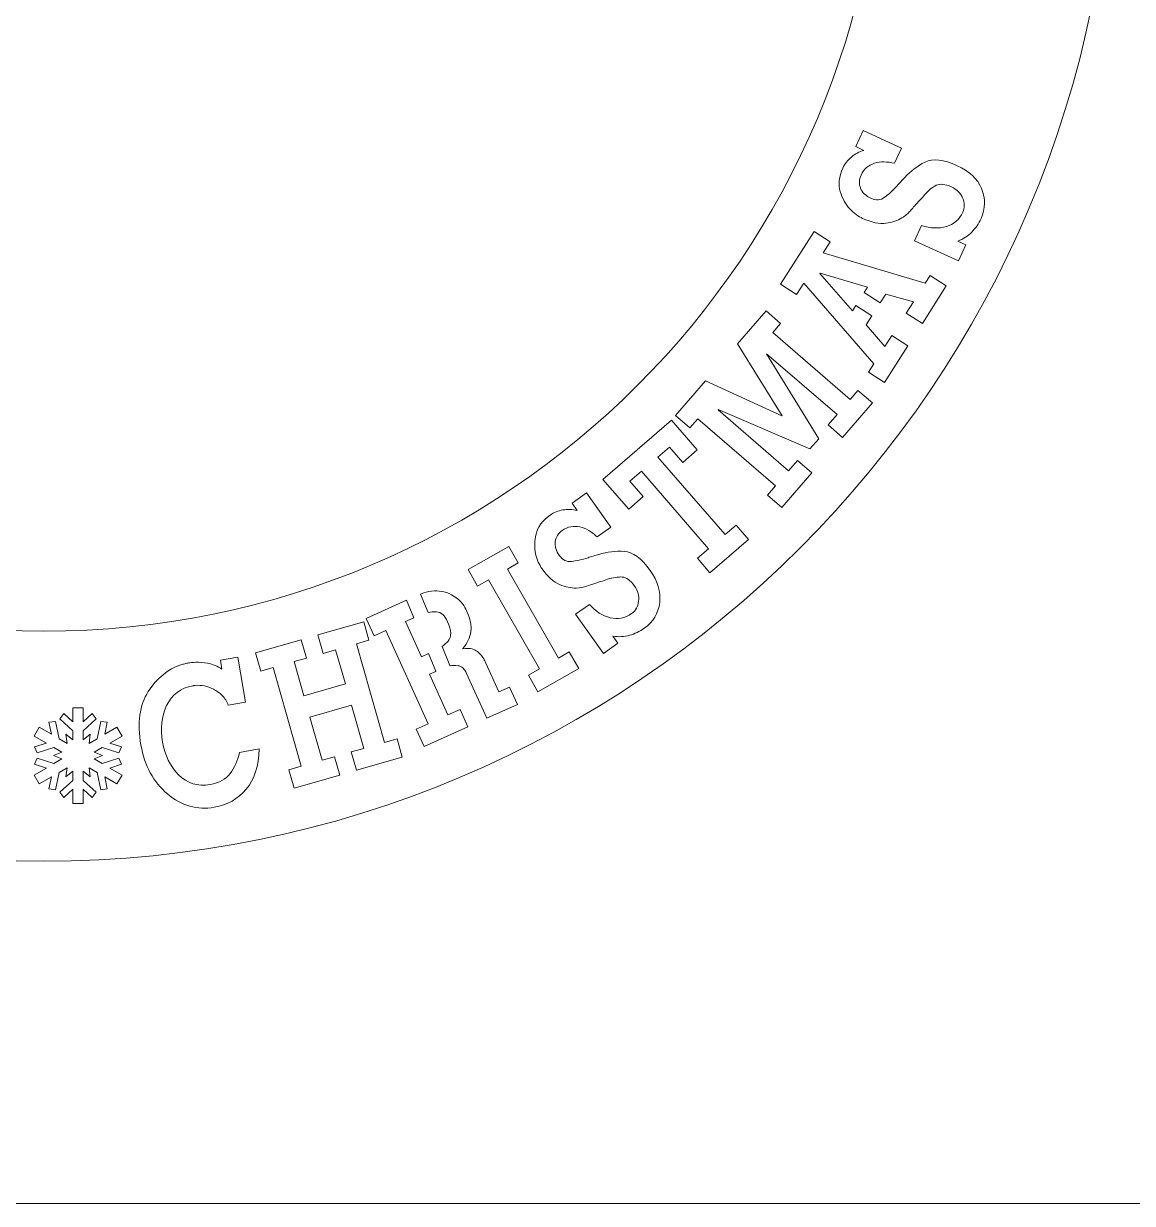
# Model space of a CAD drawing. Header units: millimetres. Extents: x -939 to 939, y -285 to 190.
# Drawn here: x -644.9 to -499.4, y -284.9 to -130.2 of the extents above; entities that cross this region are included whole.
import ezdxf

# ---------------------------------------------------------------- set-up
doc = ezdxf.new("R2010")
doc.units = ezdxf.units.MM
doc.header["$MEASUREMENT"] = 0
doc.layers.add('Camada 1', color=7, linetype='Continuous')

msp = doc.modelspace()

# ---------------------------------------------------------------- linework, layer by layer
at = {"layer": 'Camada 1', "color": 142, "lineweight": 20}
msp.add_lwpolyline([(-880.2749, -284.9035), (167.0521, -284.9035), (167.0521, 109.6433), (-880.2749, 109.6433), (-880.2749, -284.9035)], close=True, dxfattribs=at)
at = {"layer": 'Camada 1', "color": 230, "lineweight": 20}
for points, knots in [([(-642.1886, 64.762), (-642.1886, 64.762), (-663.7384, 64.762), (-663.7384, 64.762), (-663.7384, 64.762), (-665.5862, 64.762), (-667.6647, 64.892), (-668.9794, 64.0884), (-668.9794, 64.0884), (-675.8536, 59.8868), (-681.5182, 40.5179), (-683.2711, 34.4359), (-683.2711, 34.4359), (-683.2711, 34.4359), (-683.2596, 34.4323), (-683.2596, 34.4323), (-683.2596, 34.4323), (-740.6984, 16.8716), (-782.4772, -36.5532), (-782.4772, -99.7415), (-782.4772, -99.7415), (-782.4772, -177.2207), (-719.6678, -240.03), (-642.1886, -240.03), (-642.1886, -240.03), (-564.7093, -240.03), (-501.9001, -177.2207), (-501.9001, -99.7415), (-501.9001, -99.7415), (-501.9001, -36.5532), (-543.6786, 16.8716), (-601.1176, 34.4323), (-601.1176, 34.4323), (-601.1176, 34.4323), (-601.1061, 34.4359), (-601.1061, 34.4359), (-601.1061, 34.4359), (-602.859, 40.5179), (-608.5236, 59.8868), (-615.3978, 64.0884), (-615.3978, 64.0884), (-616.7125, 64.892), (-618.791, 64.762), (-620.6388, 64.762), (-620.6388, 64.762), (-620.6388, 64.762), (-642.1886, 64.762), (-642.1886, 64.762)], [0, 0, 0, 0, 0.07692308, 0.07692308, 0.07692308, 0.07692308, 0.15384615, 0.15384615, 0.15384615, 0.15384615, 0.23076923, 0.23076923, 0.23076923, 0.23076923, 0.30769231, 0.30769231, 0.30769231, 0.30769231, 0.38461538, 0.38461538, 0.38461538, 0.38461538, 0.46153846, 0.46153846, 0.46153846, 0.46153846, 0.53846154, 0.53846154, 0.53846154, 0.53846154, 0.61538462, 0.61538462, 0.61538462, 0.61538462, 0.69230769, 0.69230769, 0.69230769, 0.69230769, 0.76923077, 0.76923077, 0.76923077, 0.76923077, 0.84615385, 0.84615385, 0.84615385, 0.84615385, 1, 1, 1, 1]), ([(-642.1886, 10.3855), (-581.367, 10.3855), (-532.0616, -38.9201), (-532.0616, -99.7415), (-532.0616, -99.7415), (-532.0616, -160.5629), (-581.367, -209.8684), (-642.1886, -209.8684), (-642.1886, -209.8684), (-703.01, -209.8684), (-752.3155, -160.5629), (-752.3155, -99.7415), (-752.3155, -99.7415), (-752.3155, -38.9201), (-703.01, 10.3855), (-642.1886, 10.3855)], [0, 0, 0, 0, 0.2, 0.2, 0.2, 0.2, 0.4, 0.4, 0.4, 0.4, 0.6, 0.6, 0.6, 0.6, 1, 1, 1, 1]), ([(-527.965, -158.6676), (-527.965, -158.6676), (-527.0481, -156.6467), (-527.0481, -156.6467), (-527.0481, -156.6467), (-525.8765, -157.0334), (-524.7949, -157.082), (-523.8029, -156.792), (-523.8029, -156.792), (-522.8109, -156.5022), (-522.0939, -155.8704), (-521.6523, -154.8968), (-521.6523, -154.8968), (-521.3861, -154.3098), (-521.3913, -153.6923), (-521.6677, -153.044), (-521.6677, -153.044), (-521.9441, -152.396), (-522.4317, -151.9134), (-523.1296, -151.5968), (-523.1296, -151.5968), (-523.9674, -151.2168), (-524.6315, -151.1447), (-525.122, -151.3805), (-525.122, -151.3805), (-525.6126, -151.6164), (-526.1207, -152.0252), (-526.6465, -152.6068), (-526.6465, -152.6068), (-526.8452, -152.8384), (-527.0574, -153.0801), (-527.2836, -153.3312), (-527.2836, -153.3312), (-527.5097, -153.5824), (-527.7498, -153.8434), (-528.0037, -154.1144), (-528.0037, -154.1144), (-528.1108, -154.2266), (-528.2964, -154.4399), (-528.5606, -154.7544), (-528.5606, -154.7544), (-528.8248, -155.0687), (-529.1826, -155.3728), (-529.634, -155.6667), (-529.634, -155.6667), (-530.1837, -156.0125), (-530.8818, -156.2426), (-531.7288, -156.3569), (-531.7288, -156.3569), (-532.5756, -156.4714), (-533.5965, -156.2576), (-534.791, -155.7156), (-534.791, -155.7156), (-535.0548, -155.5959), (-535.3345, -155.4289), (-535.63, -155.2144), (-535.63, -155.2144), (-535.9254, -155), (-536.2059, -154.7521), (-536.4711, -154.471), (-536.4711, -154.471), (-537.0361, -153.8607), (-537.4573, -153.0988), (-537.7348, -152.1846), (-537.7348, -152.1846), (-538.0124, -151.2707), (-537.894, -150.2468), (-537.3796, -149.1131), (-537.3796, -149.1131), (-537.1256, -148.5528), (-536.7539, -148.0739), (-536.2649, -147.6765), (-536.2649, -147.6765), (-535.776, -147.279), (-535.2265, -146.9855), (-534.6167, -146.7958), (-534.6167, -146.7958), (-534.6167, -146.7958), (-535.6873, -146.3101), (-535.6873, -146.3101), (-535.6873, -146.3101), (-535.6873, -146.3101), (-534.7342, -144.2093), (-534.7342, -144.2093), (-534.7342, -144.2093), (-534.7342, -144.2093), (-529.7076, -146.4894), (-529.7076, -146.4894), (-529.7076, -146.4894), (-529.7076, -146.4894), (-530.6154, -148.4904), (-530.6154, -148.4904), (-530.6154, -148.4904), (-531.0862, -148.3733), (-531.5453, -148.3137), (-531.9933, -148.3115), (-531.9933, -148.3115), (-532.4413, -148.3093), (-532.8517, -148.3685), (-533.2242, -148.4891), (-533.2242, -148.4891), (-533.6186, -148.6157), (-533.9674, -148.8073), (-534.2708, -149.0638), (-534.2708, -149.0638), (-534.5741, -149.3202), (-534.8165, -149.6485), (-534.9981, -150.0486), (-534.9981, -150.0486), (-535.2645, -150.6356), (-535.286, -151.2088), (-535.0626, -151.7684), (-535.0626, -151.7684), (-534.8397, -152.3281), (-534.3634, -152.7733), (-533.6342, -153.1042), (-533.6342, -153.1042), (-533.0137, -153.3856), (-532.4397, -153.3364), (-531.9118, -152.9566), (-531.9118, -152.9566), (-531.3842, -152.5768), (-530.8374, -152.0728), (-530.2719, -151.4447), (-530.2719, -151.4447), (-530.1191, -151.2728), (-529.958, -151.0926), (-529.7883, -150.9041), (-529.7883, -150.9041), (-529.6187, -150.7157), (-529.4465, -150.5325), (-529.2721, -150.3542), (-529.2721, -150.3542), (-528.4832, -149.5221), (-527.589, -148.85), (-526.5899, -148.3382), (-526.5899, -148.3382), (-525.5906, -147.8264), (-524.1836, -147.9822), (-522.3686, -148.8056), (-522.3686, -148.8056), (-520.8016, -149.5165), (-519.7418, -150.52), (-519.1887, -151.8165), (-519.1887, -151.8165), (-518.6357, -153.1127), (-518.6589, -154.4211), (-519.2578, -155.7417), (-519.2578, -155.7417), (-519.5605, -156.4088), (-519.9578, -156.9962), (-520.4504, -157.5048), (-520.4504, -157.5048), (-520.9429, -158.013), (-521.5554, -158.4147), (-522.2879, -158.7098), (-522.2879, -158.7098), (-522.2879, -158.7098), (-521.264, -159.1742), (-521.264, -159.1742), (-521.264, -159.1742), (-521.264, -159.1742), (-522.217, -161.2751), (-522.217, -161.2751), (-522.217, -161.2751), (-522.217, -161.2751), (-527.965, -158.6676), (-527.965, -158.6676)], [0, 0, 0, 0, 0.02325581, 0.02325581, 0.02325581, 0.02325581, 0.04651163, 0.04651163, 0.04651163, 0.04651163, 0.06976744, 0.06976744, 0.06976744, 0.06976744, 0.09302326, 0.09302326, 0.09302326, 0.09302326, 0.11627907, 0.11627907, 0.11627907, 0.11627907, 0.13953488, 0.13953488, 0.13953488, 0.13953488, 0.1627907, 0.1627907, 0.1627907, 0.1627907, 0.18604651, 0.18604651, 0.18604651, 0.18604651, 0.20930233, 0.20930233, 0.20930233, 0.20930233, 0.23255814, 0.23255814, 0.23255814, 0.23255814, 0.25581395, 0.25581395, 0.25581395, 0.25581395, 0.27906977, 0.27906977, 0.27906977, 0.27906977, 0.30232558, 0.30232558, 0.30232558, 0.30232558, 0.3255814, 0.3255814, 0.3255814, 0.3255814, 0.34883721, 0.34883721, 0.34883721, 0.34883721, 0.37209302, 0.37209302, 0.37209302, 0.37209302, 0.39534884, 0.39534884, 0.39534884, 0.39534884, 0.41860465, 0.41860465, 0.41860465, 0.41860465, 0.44186047, 0.44186047, 0.44186047, 0.44186047, 0.46511628, 0.46511628, 0.46511628, 0.46511628, 0.48837209, 0.48837209, 0.48837209, 0.48837209, 0.51162791, 0.51162791, 0.51162791, 0.51162791, 0.53488372, 0.53488372, 0.53488372, 0.53488372, 0.55813953, 0.55813953, 0.55813953, 0.55813953, 0.58139535, 0.58139535, 0.58139535, 0.58139535, 0.60465116, 0.60465116, 0.60465116, 0.60465116, 0.62790698, 0.62790698, 0.62790698, 0.62790698, 0.65116279, 0.65116279, 0.65116279, 0.65116279, 0.6744186, 0.6744186, 0.6744186, 0.6744186, 0.69767442, 0.69767442, 0.69767442, 0.69767442, 0.72093023, 0.72093023, 0.72093023, 0.72093023, 0.74418605, 0.74418605, 0.74418605, 0.74418605, 0.76744186, 0.76744186, 0.76744186, 0.76744186, 0.79069767, 0.79069767, 0.79069767, 0.79069767, 0.81395349, 0.81395349, 0.81395349, 0.81395349, 0.8372093, 0.8372093, 0.8372093, 0.8372093, 0.86046512, 0.86046512, 0.86046512, 0.86046512, 0.88372093, 0.88372093, 0.88372093, 0.88372093, 0.90697674, 0.90697674, 0.90697674, 0.90697674, 0.93023256, 0.93023256, 0.93023256, 0.93023256, 0.95348837, 0.95348837, 0.95348837, 0.95348837, 1, 1, 1, 1]), ([(-534.5983, -165.4483), (-534.5983, -165.4483), (-532.4879, -166.7964), (-532.4879, -166.7964), (-532.4879, -166.7964), (-532.4879, -166.7964), (-531.7488, -165.6393), (-531.7488, -165.6393), (-531.7488, -165.6393), (-531.7488, -165.6393), (-528.1331, -166.6715), (-528.1331, -166.6715), (-528.1331, -166.6715), (-528.1331, -166.6715), (-529.0673, -168.1343), (-529.0673, -168.1343), (-529.0673, -168.1343), (-529.0673, -168.1343), (-526.9569, -169.4824), (-526.9569, -169.4824), (-526.9569, -169.4824), (-526.9569, -169.4824), (-523.8107, -164.5572), (-523.8107, -164.5572), (-523.8107, -164.5572), (-523.8107, -164.5572), (-525.9214, -163.209), (-525.9214, -163.209), (-525.9214, -163.209), (-525.9214, -163.209), (-526.5718, -164.2275), (-526.5718, -164.2275), (-526.5718, -164.2275), (-526.5718, -164.2275), (-539.9689, -160.2323), (-539.9689, -160.2323), (-539.9689, -160.2323), (-539.9689, -160.2323), (-539.0463, -158.788), (-539.0463, -158.788), (-539.0463, -158.788), (-539.0463, -158.788), (-541.1568, -157.44), (-541.1568, -157.44), (-541.1568, -157.44), (-541.1568, -157.44), (-545.5683, -164.3464), (-545.5683, -164.3464), (-545.5683, -164.3464), (-545.5683, -164.3464), (-543.458, -165.6945), (-543.458, -165.6945), (-543.458, -165.6945), (-543.458, -165.6945), (-542.5235, -164.2318), (-542.5235, -164.2318), (-542.5235, -164.2318), (-542.5235, -164.2318), (-533.3253, -174.8001), (-533.3253, -174.8001), (-533.3253, -174.8001), (-533.3253, -174.8001), (-534.023, -175.8925), (-534.023, -175.8925), (-534.023, -175.8925), (-534.023, -175.8925), (-531.9125, -177.2405), (-531.9125, -177.2405), (-531.9125, -177.2405), (-531.9125, -177.2405), (-528.8492, -172.4449), (-528.8492, -172.4449), (-528.8492, -172.4449), (-528.8492, -172.4449), (-530.9596, -171.0968), (-530.9596, -171.0968), (-530.9596, -171.0968), (-530.9596, -171.0968), (-531.8823, -172.541), (-531.8823, -172.541), (-531.8823, -172.541), (-531.8823, -172.541), (-534.339, -169.6943), (-534.339, -169.6943), (-534.339, -169.6943), (-534.339, -169.6943), (-533.5645, -168.4818), (-533.5645, -168.4818), (-533.5645, -168.4818), (-533.5645, -168.4818), (-535.6749, -167.1337), (-535.6749, -167.1337), (-535.6749, -167.1337), (-535.6749, -167.1337), (-536.1182, -167.8278), (-536.1182, -167.8278), (-536.1182, -167.8278), (-536.1182, -167.8278), (-540.3911, -162.9345), (-540.3911, -162.9345), (-540.3911, -162.9345), (-540.3911, -162.9345), (-540.3675, -162.8976), (-540.3675, -162.8976), (-540.3675, -162.8976), (-540.3675, -162.8976), (-534.155, -164.7541), (-534.155, -164.7541), (-534.155, -164.7541), (-534.155, -164.7541), (-534.5984, -165.4483), (-534.5984, -165.4483), (-534.5984, -165.4483), (-534.5984, -165.4483), (-534.5983, -165.4483), (-534.5983, -165.4483)], [0, 0, 0, 0, 0.03333333, 0.03333333, 0.03333333, 0.03333333, 0.06666667, 0.06666667, 0.06666667, 0.06666667, 0.1, 0.1, 0.1, 0.1, 0.13333333, 0.13333333, 0.13333333, 0.13333333, 0.16666667, 0.16666667, 0.16666667, 0.16666667, 0.2, 0.2, 0.2, 0.2, 0.23333333, 0.23333333, 0.23333333, 0.23333333, 0.26666667, 0.26666667, 0.26666667, 0.26666667, 0.3, 0.3, 0.3, 0.3, 0.33333333, 0.33333333, 0.33333333, 0.33333333, 0.36666667, 0.36666667, 0.36666667, 0.36666667, 0.4, 0.4, 0.4, 0.4, 0.43333333, 0.43333333, 0.43333333, 0.43333333, 0.46666667, 0.46666667, 0.46666667, 0.46666667, 0.5, 0.5, 0.5, 0.5, 0.53333333, 0.53333333, 0.53333333, 0.53333333, 0.56666667, 0.56666667, 0.56666667, 0.56666667, 0.6, 0.6, 0.6, 0.6, 0.63333333, 0.63333333, 0.63333333, 0.63333333, 0.66666667, 0.66666667, 0.66666667, 0.66666667, 0.7, 0.7, 0.7, 0.7, 0.73333333, 0.73333333, 0.73333333, 0.73333333, 0.76666667, 0.76666667, 0.76666667, 0.76666667, 0.8, 0.8, 0.8, 0.8, 0.83333333, 0.83333333, 0.83333333, 0.83333333, 0.86666667, 0.86666667, 0.86666667, 0.86666667, 0.9, 0.9, 0.9, 0.9, 0.93333333, 0.93333333, 0.93333333, 0.93333333, 1, 1, 1, 1]), ([(-541.7024, -185.9568), (-541.7024, -185.9568), (-553.7198, -180.7875), (-553.7198, -180.7875), (-553.7198, -180.7875), (-553.7198, -180.7875), (-553.7485, -180.8208), (-553.7485, -180.8208), (-553.7485, -180.8208), (-553.7485, -180.8208), (-544.5122, -188.8133), (-544.5122, -188.8133), (-544.5122, -188.8133), (-544.5122, -188.8133), (-543.3476, -187.4676), (-543.3476, -187.4676), (-543.3476, -187.4676), (-543.3476, -187.4676), (-541.4538, -189.1062), (-541.4538, -189.1062), (-541.4538, -189.1062), (-541.4538, -189.1062), (-545.3787, -193.6419), (-545.3787, -193.6419), (-545.3787, -193.6419), (-545.3787, -193.6419), (-547.2724, -192.0033), (-547.2724, -192.0033), (-547.2724, -192.0033), (-547.2724, -192.0033), (-546.2374, -190.807), (-546.2374, -190.807), (-546.2374, -190.807), (-546.2374, -190.807), (-556.4013, -182.012), (-556.4013, -182.012), (-556.4013, -182.012), (-556.4013, -182.012), (-557.4365, -183.2081), (-557.4365, -183.2081), (-557.4365, -183.2081), (-557.4365, -183.2081), (-559.3301, -181.5696), (-559.3301, -181.5696), (-559.3301, -181.5696), (-559.3301, -181.5696), (-555.3909, -177.0173), (-555.3909, -177.0173), (-555.3909, -177.0173), (-555.3909, -177.0173), (-545.3926, -181.6304), (-545.3926, -181.6304), (-545.3926, -181.6304), (-545.3926, -181.6304), (-545.3641, -181.5971), (-545.3641, -181.5971), (-545.3641, -181.5971), (-545.3641, -181.5971), (-551.2072, -172.1825), (-551.2072, -172.1825), (-551.2072, -172.1825), (-551.2072, -172.1825), (-547.4548, -167.8462), (-547.4548, -167.8462), (-547.4548, -167.8462), (-547.4548, -167.8462), (-545.5613, -169.4848), (-545.5613, -169.4848), (-545.5613, -169.4848), (-545.5613, -169.4848), (-546.582, -170.6644), (-546.582, -170.6644), (-546.582, -170.6644), (-546.582, -170.6644), (-536.418, -179.4596), (-536.418, -179.4596), (-536.418, -179.4596), (-536.418, -179.4596), (-535.3973, -178.28), (-535.3973, -178.28), (-535.3973, -178.28), (-535.3973, -178.28), (-533.5036, -179.9187), (-533.5036, -179.9187), (-533.5036, -179.9187), (-533.5036, -179.9187), (-537.414, -184.4377), (-537.414, -184.4377), (-537.414, -184.4377), (-537.414, -184.4377), (-539.3077, -182.799), (-539.3077, -182.799), (-539.3077, -182.799), (-539.3077, -182.799), (-538.1434, -181.4533), (-538.1434, -181.4533), (-538.1434, -181.4533), (-538.1434, -181.4533), (-547.3798, -173.4608), (-547.3798, -173.4608), (-547.3798, -173.4608), (-547.3798, -173.4608), (-547.4085, -173.494), (-547.4085, -173.494), (-547.4085, -173.494), (-547.4085, -173.494), (-540.5521, -184.6276), (-540.5521, -184.6276), (-540.5521, -184.6276), (-540.5521, -184.6276), (-541.7024, -185.9568), (-541.7024, -185.9568)], [0, 0, 0, 0, 0.03448276, 0.03448276, 0.03448276, 0.03448276, 0.06896552, 0.06896552, 0.06896552, 0.06896552, 0.10344828, 0.10344828, 0.10344828, 0.10344828, 0.13793103, 0.13793103, 0.13793103, 0.13793103, 0.17241379, 0.17241379, 0.17241379, 0.17241379, 0.20689655, 0.20689655, 0.20689655, 0.20689655, 0.24137931, 0.24137931, 0.24137931, 0.24137931, 0.27586207, 0.27586207, 0.27586207, 0.27586207, 0.31034483, 0.31034483, 0.31034483, 0.31034483, 0.34482759, 0.34482759, 0.34482759, 0.34482759, 0.37931034, 0.37931034, 0.37931034, 0.37931034, 0.4137931, 0.4137931, 0.4137931, 0.4137931, 0.44827586, 0.44827586, 0.44827586, 0.44827586, 0.48275862, 0.48275862, 0.48275862, 0.48275862, 0.51724138, 0.51724138, 0.51724138, 0.51724138, 0.55172414, 0.55172414, 0.55172414, 0.55172414, 0.5862069, 0.5862069, 0.5862069, 0.5862069, 0.62068966, 0.62068966, 0.62068966, 0.62068966, 0.65517241, 0.65517241, 0.65517241, 0.65517241, 0.68965517, 0.68965517, 0.68965517, 0.68965517, 0.72413793, 0.72413793, 0.72413793, 0.72413793, 0.75862069, 0.75862069, 0.75862069, 0.75862069, 0.79310345, 0.79310345, 0.79310345, 0.79310345, 0.82758621, 0.82758621, 0.82758621, 0.82758621, 0.86206897, 0.86206897, 0.86206897, 0.86206897, 0.89655172, 0.89655172, 0.89655172, 0.89655172, 0.93103448, 0.93103448, 0.93103448, 0.93103448, 1, 1, 1, 1]), ([(-563.5701, -192.2014), (-563.5701, -192.2014), (-565.4813, -193.854), (-565.4813, -193.854), (-565.4813, -193.854), (-565.4813, -193.854), (-568.8575, -189.9495), (-568.8575, -189.9495), (-568.8575, -189.9495), (-568.8575, -189.9495), (-559.8498, -182.1605), (-559.8498, -182.1605), (-559.8498, -182.1605), (-559.8498, -182.1605), (-556.4737, -186.065), (-556.4737, -186.065), (-556.4737, -186.065), (-556.4737, -186.065), (-558.3849, -187.7176), (-558.3849, -187.7176), (-558.3849, -187.7176), (-558.3849, -187.7176), (-560.1231, -185.7074), (-560.1231, -185.7074), (-560.1231, -185.7074), (-560.1231, -185.7074), (-561.6356, -187.0152), (-561.6356, -187.0152), (-561.6356, -187.0152), (-561.6356, -187.0152), (-552.8438, -197.1821), (-552.8438, -197.1821), (-552.8438, -197.1821), (-552.8438, -197.1821), (-551.398, -195.9317), (-551.398, -195.9317), (-551.398, -195.9317), (-551.398, -195.9317), (-549.76, -197.8262), (-549.76, -197.8262), (-549.76, -197.8262), (-549.76, -197.8262), (-554.8122, -202.1949), (-554.8122, -202.1949), (-554.8122, -202.1949), (-554.8122, -202.1949), (-556.4504, -200.3006), (-556.4504, -200.3006), (-556.4504, -200.3006), (-556.4504, -200.3006), (-555.0045, -199.0504), (-555.0045, -199.0504), (-555.0045, -199.0504), (-555.0045, -199.0504), (-563.7961, -188.8834), (-563.7961, -188.8834), (-563.7961, -188.8834), (-563.7961, -188.8834), (-565.3084, -190.1912), (-565.3084, -190.1912), (-565.3084, -190.1912), (-565.3084, -190.1912), (-563.5701, -192.2014), (-563.5701, -192.2014)], [0, 0, 0, 0, 0.05882353, 0.05882353, 0.05882353, 0.05882353, 0.11764706, 0.11764706, 0.11764706, 0.11764706, 0.17647059, 0.17647059, 0.17647059, 0.17647059, 0.23529412, 0.23529412, 0.23529412, 0.23529412, 0.29411765, 0.29411765, 0.29411765, 0.29411765, 0.35294118, 0.35294118, 0.35294118, 0.35294118, 0.41176471, 0.41176471, 0.41176471, 0.41176471, 0.47058824, 0.47058824, 0.47058824, 0.47058824, 0.52941176, 0.52941176, 0.52941176, 0.52941176, 0.58823529, 0.58823529, 0.58823529, 0.58823529, 0.64705882, 0.64705882, 0.64705882, 0.64705882, 0.70588235, 0.70588235, 0.70588235, 0.70588235, 0.76470588, 0.76470588, 0.76470588, 0.76470588, 0.82352941, 0.82352941, 0.82352941, 0.82352941, 0.88235294, 0.88235294, 0.88235294, 0.88235294, 1, 1, 1, 1]), ([(-572.4429, -207.6288), (-572.4429, -207.6288), (-570.6349, -206.3424), (-570.6349, -206.3424), (-570.6349, -206.3424), (-569.8163, -207.2653), (-568.9054, -207.8507), (-567.9022, -208.0985), (-567.9022, -208.0985), (-566.8989, -208.3465), (-565.9616, -208.1604), (-565.0905, -207.5405), (-565.0905, -207.5405), (-564.5653, -207.1669), (-564.2594, -206.6304), (-564.1727, -205.931), (-564.1727, -205.931), (-564.0862, -205.2318), (-564.265, -204.5698), (-564.7094, -203.9451), (-564.7094, -203.9451), (-565.2429, -203.1956), (-565.7808, -202.7994), (-566.3232, -202.757), (-566.3232, -202.757), (-566.8659, -202.7145), (-567.5106, -202.8125), (-568.2576, -203.0513), (-568.2576, -203.0513), (-568.5458, -203.1517), (-568.8506, -203.2537), (-569.1725, -203.3573), (-569.1725, -203.3573), (-569.4942, -203.4609), (-569.833, -203.566), (-570.1886, -203.6725), (-570.1886, -203.6725), (-570.3375, -203.7158), (-570.6052, -203.8071), (-570.9916, -203.9461), (-570.9916, -203.9461), (-571.378, -204.0852), (-571.8401, -204.1683), (-572.378, -204.1956), (-572.378, -204.1956), (-573.0269, -204.2184), (-573.7465, -204.0663), (-574.5361, -203.7397), (-574.5361, -203.7397), (-575.3258, -203.413), (-576.101, -202.7153), (-576.8615, -201.6466), (-576.8615, -201.6466), (-577.0293, -201.4105), (-577.1872, -201.1257), (-577.3349, -200.7916), (-577.3349, -200.7916), (-577.4826, -200.4576), (-577.6005, -200.1025), (-577.6886, -199.726), (-577.6886, -199.726), (-577.8704, -198.9147), (-577.8518, -198.0441), (-577.6323, -197.1145), (-577.6323, -197.1145), (-577.413, -196.1847), (-576.7961, -195.3589), (-575.7818, -194.6373), (-575.7818, -194.6373), (-575.2804, -194.2806), (-574.7186, -194.0534), (-574.0961, -193.9553), (-574.0961, -193.9553), (-573.4737, -193.8575), (-572.8512, -193.8797), (-572.2285, -194.0221), (-572.2285, -194.0221), (-572.2285, -194.0221), (-572.9102, -193.0644), (-572.9102, -193.0644), (-572.9102, -193.0644), (-572.9102, -193.0644), (-571.0302, -191.7268), (-571.0302, -191.7268), (-571.0302, -191.7268), (-571.0302, -191.7268), (-567.8304, -196.2241), (-567.8304, -196.2241), (-567.8304, -196.2241), (-567.8304, -196.2241), (-569.6206, -197.498), (-569.6206, -197.498), (-569.6206, -197.498), (-569.9688, -197.1601), (-570.336, -196.8779), (-570.7221, -196.6508), (-570.7221, -196.6508), (-571.1085, -196.4238), (-571.4928, -196.2688), (-571.8755, -196.1857), (-571.8755, -196.1857), (-572.28, -196.0972), (-572.678, -196.0876), (-573.069, -196.1569), (-573.069, -196.1569), (-573.4602, -196.2261), (-573.8348, -196.3881), (-574.1929, -196.6429), (-574.1929, -196.6429), (-574.7181, -197.0165), (-575.0246, -197.5013), (-575.113, -198.0973), (-575.113, -198.0973), (-575.2011, -198.6933), (-575.0133, -199.3175), (-574.5491, -199.9697), (-574.5491, -199.9697), (-574.154, -200.525), (-573.633, -200.771), (-572.9857, -200.7078), (-572.9857, -200.7078), (-572.3388, -200.6447), (-571.6128, -200.4836), (-570.8082, -200.2247), (-570.8082, -200.2247), (-570.5896, -200.1529), (-570.3598, -200.0782), (-570.1185, -200.0004), (-570.1185, -200.0004), (-569.877, -199.9228), (-569.6361, -199.8507), (-569.396, -199.7843), (-569.396, -199.7843), (-568.2953, -199.4613), (-567.1848, -199.3295), (-566.0639, -199.389), (-566.0639, -199.389), (-564.9429, -199.4487), (-563.8044, -200.2904), (-562.649, -201.9144), (-562.649, -201.9144), (-561.6514, -203.3163), (-561.2393, -204.7167), (-561.4126, -206.1154), (-561.4126, -206.1154), (-561.5856, -207.514), (-562.2633, -208.6335), (-563.4448, -209.4743), (-563.4448, -209.4743), (-564.0414, -209.899), (-564.6805, -210.2073), (-565.3618, -210.3994), (-565.3618, -210.3994), (-566.043, -210.5913), (-566.7744, -210.6309), (-567.5558, -210.5178), (-567.5558, -210.5178), (-567.5558, -210.5178), (-566.904, -211.434), (-566.904, -211.434), (-566.904, -211.434), (-566.904, -211.434), (-568.7836, -212.7714), (-568.7836, -212.7714), (-568.7836, -212.7714), (-568.7836, -212.7714), (-572.4429, -207.6288), (-572.4429, -207.6288)], [0, 0, 0, 0, 0.02325581, 0.02325581, 0.02325581, 0.02325581, 0.04651163, 0.04651163, 0.04651163, 0.04651163, 0.06976744, 0.06976744, 0.06976744, 0.06976744, 0.09302326, 0.09302326, 0.09302326, 0.09302326, 0.11627907, 0.11627907, 0.11627907, 0.11627907, 0.13953488, 0.13953488, 0.13953488, 0.13953488, 0.1627907, 0.1627907, 0.1627907, 0.1627907, 0.18604651, 0.18604651, 0.18604651, 0.18604651, 0.20930233, 0.20930233, 0.20930233, 0.20930233, 0.23255814, 0.23255814, 0.23255814, 0.23255814, 0.25581395, 0.25581395, 0.25581395, 0.25581395, 0.27906977, 0.27906977, 0.27906977, 0.27906977, 0.30232558, 0.30232558, 0.30232558, 0.30232558, 0.3255814, 0.3255814, 0.3255814, 0.3255814, 0.34883721, 0.34883721, 0.34883721, 0.34883721, 0.37209302, 0.37209302, 0.37209302, 0.37209302, 0.39534884, 0.39534884, 0.39534884, 0.39534884, 0.41860465, 0.41860465, 0.41860465, 0.41860465, 0.44186047, 0.44186047, 0.44186047, 0.44186047, 0.46511628, 0.46511628, 0.46511628, 0.46511628, 0.48837209, 0.48837209, 0.48837209, 0.48837209, 0.51162791, 0.51162791, 0.51162791, 0.51162791, 0.53488372, 0.53488372, 0.53488372, 0.53488372, 0.55813953, 0.55813953, 0.55813953, 0.55813953, 0.58139535, 0.58139535, 0.58139535, 0.58139535, 0.60465116, 0.60465116, 0.60465116, 0.60465116, 0.62790698, 0.62790698, 0.62790698, 0.62790698, 0.65116279, 0.65116279, 0.65116279, 0.65116279, 0.6744186, 0.6744186, 0.6744186, 0.6744186, 0.69767442, 0.69767442, 0.69767442, 0.69767442, 0.72093023, 0.72093023, 0.72093023, 0.72093023, 0.74418605, 0.74418605, 0.74418605, 0.74418605, 0.76744186, 0.76744186, 0.76744186, 0.76744186, 0.79069767, 0.79069767, 0.79069767, 0.79069767, 0.81395349, 0.81395349, 0.81395349, 0.81395349, 0.8372093, 0.8372093, 0.8372093, 0.8372093, 0.86046512, 0.86046512, 0.86046512, 0.86046512, 0.88372093, 0.88372093, 0.88372093, 0.88372093, 0.90697674, 0.90697674, 0.90697674, 0.90697674, 0.93023256, 0.93023256, 0.93023256, 0.93023256, 0.95348837, 0.95348837, 0.95348837, 0.95348837, 1, 1, 1, 1]), ([(-572.0392, -214.7421), (-572.0392, -214.7421), (-577.3784, -217.7981), (-577.3784, -217.7981), (-577.3784, -217.7981), (-577.3784, -217.7981), (-578.6223, -215.6246), (-578.6223, -215.6246), (-578.6223, -215.6246), (-578.6223, -215.6246), (-577.1732, -214.7953), (-577.1732, -214.7953), (-577.1732, -214.7953), (-577.1732, -214.7953), (-583.8502, -203.1298), (-583.8502, -203.1298), (-583.8502, -203.1298), (-583.8502, -203.1298), (-585.2991, -203.9593), (-585.2991, -203.9593), (-585.2991, -203.9593), (-585.2991, -203.9593), (-586.5431, -201.7859), (-586.5431, -201.7859), (-586.5431, -201.7859), (-586.5431, -201.7859), (-581.204, -198.73), (-581.204, -198.73), (-581.204, -198.73), (-581.204, -198.73), (-579.9601, -200.9033), (-579.9601, -200.9033), (-579.9601, -200.9033), (-579.9601, -200.9033), (-581.3712, -201.711), (-581.3712, -201.711), (-581.3712, -201.711), (-581.3712, -201.711), (-574.6943, -213.3764), (-574.6943, -213.3764), (-574.6943, -213.3764), (-574.6943, -213.3764), (-573.2832, -212.5688), (-573.2832, -212.5688), (-573.2832, -212.5688), (-573.2832, -212.5688), (-572.0392, -214.7421), (-572.0392, -214.7421)], [0, 0, 0, 0, 0.07692308, 0.07692308, 0.07692308, 0.07692308, 0.15384615, 0.15384615, 0.15384615, 0.15384615, 0.23076923, 0.23076923, 0.23076923, 0.23076923, 0.30769231, 0.30769231, 0.30769231, 0.30769231, 0.38461538, 0.38461538, 0.38461538, 0.38461538, 0.46153846, 0.46153846, 0.46153846, 0.46153846, 0.53846154, 0.53846154, 0.53846154, 0.53846154, 0.61538462, 0.61538462, 0.61538462, 0.61538462, 0.69230769, 0.69230769, 0.69230769, 0.69230769, 0.76923077, 0.76923077, 0.76923077, 0.76923077, 0.84615385, 0.84615385, 0.84615385, 0.84615385, 1, 1, 1, 1]), ([(-590.7808, -215.1352), (-590.7808, -215.1352), (-590.7933, -215.1062), (-590.7933, -215.1062), (-590.7933, -215.1062), (-590.7933, -215.1062), (-591.7429, -212.7939), (-591.7429, -212.7939), (-591.7429, -212.7939), (-591.7429, -212.7939), (-592.6534, -213.2054), (-592.6534, -213.2054), (-592.6534, -213.2054), (-592.6534, -213.2054), (-594.7373, -208.5949), (-594.7373, -208.5949), (-594.7373, -208.5949), (-594.7373, -208.5949), (-593.6663, -208.1109), (-593.6663, -208.1109), (-593.6663, -208.1109), (-593.6663, -208.1109), (-594.6182, -205.7931), (-594.6182, -205.7931), (-594.6182, -205.7931), (-594.6182, -205.7931), (-599.9129, -208.1862), (-599.9129, -208.1862), (-599.9129, -208.1862), (-599.9129, -208.1862), (-598.8817, -210.4681), (-598.8817, -210.4681), (-598.8817, -210.4681), (-598.8817, -210.4681), (-597.3401, -209.7712), (-597.3401, -209.7712), (-597.3401, -209.7712), (-597.3401, -209.7712), (-591.8041, -222.0192), (-591.8041, -222.0192), (-591.8041, -222.0192), (-591.8041, -222.0192), (-593.3458, -222.7161), (-593.3458, -222.7161), (-593.3458, -222.7161), (-593.3458, -222.7161), (-592.3143, -224.998), (-592.3143, -224.998), (-592.3143, -224.998), (-592.3143, -224.998), (-586.5682, -222.401), (-586.5682, -222.401), (-586.5682, -222.401), (-586.5682, -222.401), (-587.5998, -220.1189), (-587.5998, -220.1189), (-587.5998, -220.1189), (-587.5998, -220.1189), (-589.2013, -220.8429), (-589.2013, -220.8429), (-589.2013, -220.8429), (-589.2013, -220.8429), (-591.6115, -215.5107), (-591.6115, -215.5107), (-591.6115, -215.5107), (-591.6115, -215.5107), (-590.7808, -215.1352), (-590.7808, -215.1352)], [0, 0, 0, 0, 0.05555556, 0.05555556, 0.05555556, 0.05555556, 0.11111111, 0.11111111, 0.11111111, 0.11111111, 0.16666667, 0.16666667, 0.16666667, 0.16666667, 0.22222222, 0.22222222, 0.22222222, 0.22222222, 0.27777778, 0.27777778, 0.27777778, 0.27777778, 0.33333333, 0.33333333, 0.33333333, 0.33333333, 0.38888889, 0.38888889, 0.38888889, 0.38888889, 0.44444444, 0.44444444, 0.44444444, 0.44444444, 0.5, 0.5, 0.5, 0.5, 0.55555556, 0.55555556, 0.55555556, 0.55555556, 0.61111111, 0.61111111, 0.61111111, 0.61111111, 0.66666667, 0.66666667, 0.66666667, 0.66666667, 0.72222222, 0.72222222, 0.72222222, 0.72222222, 0.77777778, 0.77777778, 0.77777778, 0.77777778, 0.83333333, 0.83333333, 0.83333333, 0.83333333, 0.88888889, 0.88888889, 0.88888889, 0.88888889, 1, 1, 1, 1]), ([(-592.7785, -205.0081), (-592.7785, -205.0081), (-591.7976, -207.3965), (-591.7976, -207.3965), (-591.7976, -207.3965), (-591.4266, -207.3164), (-591.0563, -207.289), (-590.6865, -207.3155), (-590.6865, -207.3155), (-590.0901, -207.3544), (-589.6043, -207.789), (-589.2305, -208.6157), (-589.2305, -208.6157), (-588.7166, -209.7528), (-588.696, -210.5988), (-589.1704, -211.1497), (-589.1704, -211.1497), (-589.4021, -211.4216), (-589.6646, -211.6637), (-589.9577, -211.8764), (-589.9577, -211.8764), (-589.9577, -211.8764), (-588.9433, -214.3464), (-588.9433, -214.3464), (-588.9433, -214.3464), (-588.9333, -214.3708), (-588.9243, -214.3954), (-588.9163, -214.4201), (-588.9163, -214.4201), (-588.5711, -214.3495), (-588.2248, -214.3374), (-587.8774, -214.3837), (-587.8774, -214.3837), (-587.3985, -214.4476), (-587.022, -214.7824), (-586.7485, -215.3878), (-586.7485, -215.3878), (-586.7485, -215.3878), (-584.0857, -221.2789), (-584.0857, -221.2789), (-584.0857, -221.2789), (-584.0857, -221.2789), (-580.0816, -219.469), (-580.0816, -219.469), (-580.0816, -219.469), (-580.0816, -219.469), (-581.1131, -217.1871), (-581.1131, -217.1871), (-581.1131, -217.1871), (-581.1131, -217.1871), (-582.5145, -217.8205), (-582.5145, -217.8205), (-582.5145, -217.8205), (-582.5145, -217.8205), (-584.2194, -214.0484), (-584.2194, -214.0484), (-584.2194, -214.0484), (-584.2616, -213.9552), (-584.3054, -213.8582), (-584.3511, -213.7573), (-584.3511, -213.7573), (-584.3966, -213.6565), (-584.4471, -213.5624), (-584.5025, -213.4752), (-584.5025, -213.4752), (-584.739, -213.0587), (-585.0619, -212.7092), (-585.4707, -212.4265), (-585.4707, -212.4265), (-585.8797, -212.1441), (-586.4637, -212.0528), (-587.2221, -212.1526), (-587.2221, -212.1526), (-587.2221, -212.1526), (-587.2326, -212.1293), (-587.2326, -212.1293), (-587.2326, -212.1293), (-586.6403, -211.4129), (-586.2923, -210.6714), (-586.1887, -209.905), (-586.1887, -209.905), (-586.0851, -209.1383), (-586.2543, -208.266), (-586.6962, -207.2881), (-586.6962, -207.2881), (-586.6962, -207.2881), (-586.6982, -207.2842), (-586.7017, -207.2764), (-586.7017, -207.2764), (-586.7051, -207.2686), (-586.7069, -207.2648), (-586.7069, -207.2648), (-586.7069, -207.2648), (-586.7701, -207.125), (-586.9093, -206.8702), (-587.1247, -206.5001), (-587.1247, -206.5001), (-587.3402, -206.1302), (-587.6729, -205.7853), (-588.1231, -205.4651), (-588.1231, -205.4651), (-588.1505, -205.4402), (-588.1863, -205.4144), (-588.2305, -205.3874), (-588.2305, -205.3874), (-588.2747, -205.3609), (-588.3207, -205.3301), (-588.3684, -205.2957), (-588.3684, -205.2957), (-588.8248, -204.9971), (-589.2726, -204.7977), (-589.7118, -204.6971), (-589.7118, -204.6971), (-590.1511, -204.5965), (-590.5692, -204.5517), (-590.9662, -204.5628), (-590.9662, -204.5628), (-591.4705, -204.5852), (-591.9381, -204.6796), (-592.3689, -204.8464), (-592.3689, -204.8464), (-592.5131, -204.9022), (-592.6497, -204.9561), (-592.7785, -205.0081)], [0, 0, 0, 0, 0.03125, 0.03125, 0.03125, 0.03125, 0.0625, 0.0625, 0.0625, 0.0625, 0.09375, 0.09375, 0.09375, 0.09375, 0.125, 0.125, 0.125, 0.125, 0.15625, 0.15625, 0.15625, 0.15625, 0.1875, 0.1875, 0.1875, 0.1875, 0.21875, 0.21875, 0.21875, 0.21875, 0.25, 0.25, 0.25, 0.25, 0.28125, 0.28125, 0.28125, 0.28125, 0.3125, 0.3125, 0.3125, 0.3125, 0.34375, 0.34375, 0.34375, 0.34375, 0.375, 0.375, 0.375, 0.375, 0.40625, 0.40625, 0.40625, 0.40625, 0.4375, 0.4375, 0.4375, 0.4375, 0.46875, 0.46875, 0.46875, 0.46875, 0.5, 0.5, 0.5, 0.5, 0.53125, 0.53125, 0.53125, 0.53125, 0.5625, 0.5625, 0.5625, 0.5625, 0.59375, 0.59375, 0.59375, 0.59375, 0.625, 0.625, 0.625, 0.625, 0.65625, 0.65625, 0.65625, 0.65625, 0.6875, 0.6875, 0.6875, 0.6875, 0.71875, 0.71875, 0.71875, 0.71875, 0.75, 0.75, 0.75, 0.75, 0.78125, 0.78125, 0.78125, 0.78125, 0.8125, 0.8125, 0.8125, 0.8125, 0.84375, 0.84375, 0.84375, 0.84375, 0.875, 0.875, 0.875, 0.875, 0.90625, 0.90625, 0.90625, 0.90625, 0.9375, 0.9375, 0.9375, 0.9375, 1, 1, 1, 1]), ([(-603.3738, -228.7222), (-603.3738, -228.7222), (-609.3742, -230.4344), (-609.3742, -230.4344), (-609.3742, -230.4344), (-609.3742, -230.4344), (-610.0612, -228.0264), (-610.0612, -228.0264), (-610.0612, -228.0264), (-610.0612, -228.0264), (-608.4345, -227.562), (-608.4345, -227.562), (-608.4345, -227.562), (-608.4345, -227.562), (-612.1229, -214.637), (-612.1229, -214.637), (-612.1229, -214.637), (-612.1229, -214.637), (-613.7498, -215.1013), (-613.7498, -215.1013), (-613.7498, -215.1013), (-613.7498, -215.1013), (-614.437, -212.6933), (-614.437, -212.6933), (-614.437, -212.6933), (-614.437, -212.6933), (-608.4367, -210.981), (-608.4367, -210.981), (-608.4367, -210.981), (-608.4367, -210.981), (-607.7497, -213.3891), (-607.7497, -213.3891), (-607.7497, -213.3891), (-607.7497, -213.3891), (-609.3765, -213.8533), (-609.3765, -213.8533), (-609.3765, -213.8533), (-609.3765, -213.8533), (-608.1002, -218.3255), (-608.1002, -218.3255), (-608.1002, -218.3255), (-608.1002, -218.3255), (-602.6491, -216.77), (-602.6491, -216.77), (-602.6491, -216.77), (-602.6491, -216.77), (-603.9255, -212.2977), (-603.9255, -212.2977), (-603.9255, -212.2977), (-603.9255, -212.2977), (-605.5524, -212.762), (-605.5524, -212.762), (-605.5524, -212.762), (-605.5524, -212.762), (-606.2395, -210.354), (-606.2395, -210.354), (-606.2395, -210.354), (-606.2395, -210.354), (-600.2393, -208.6417), (-600.2393, -208.6417), (-600.2393, -208.6417), (-600.2393, -208.6417), (-599.5522, -211.0498), (-599.5522, -211.0498), (-599.5522, -211.0498), (-599.5522, -211.0498), (-601.1789, -211.5138), (-601.1789, -211.5138), (-601.1789, -211.5138), (-601.1789, -211.5138), (-597.4905, -224.4388), (-597.4905, -224.4388), (-597.4905, -224.4388), (-597.4905, -224.4388), (-595.8636, -223.9746), (-595.8636, -223.9746), (-595.8636, -223.9746), (-595.8636, -223.9746), (-595.1764, -226.3827), (-595.1764, -226.3827), (-595.1764, -226.3827), (-595.1764, -226.3827), (-601.1765, -228.0951), (-601.1765, -228.0951), (-601.1765, -228.0951), (-601.1765, -228.0951), (-601.8638, -225.6869), (-601.8638, -225.6869), (-601.8638, -225.6869), (-601.8638, -225.6869), (-600.2369, -225.2228), (-600.2369, -225.2228), (-600.2369, -225.2228), (-600.2369, -225.2228), (-601.8498, -219.5711), (-601.8498, -219.5711), (-601.8498, -219.5711), (-601.8498, -219.5711), (-607.3008, -221.1267), (-607.3008, -221.1267), (-607.3008, -221.1267), (-607.3008, -221.1267), (-605.688, -226.7782), (-605.688, -226.7782), (-605.688, -226.7782), (-605.688, -226.7782), (-604.061, -226.314), (-604.061, -226.314), (-604.061, -226.314), (-604.061, -226.314), (-603.3738, -228.7222), (-603.3738, -228.7222)], [0, 0, 0, 0, 0.03448276, 0.03448276, 0.03448276, 0.03448276, 0.06896552, 0.06896552, 0.06896552, 0.06896552, 0.10344828, 0.10344828, 0.10344828, 0.10344828, 0.13793103, 0.13793103, 0.13793103, 0.13793103, 0.17241379, 0.17241379, 0.17241379, 0.17241379, 0.20689655, 0.20689655, 0.20689655, 0.20689655, 0.24137931, 0.24137931, 0.24137931, 0.24137931, 0.27586207, 0.27586207, 0.27586207, 0.27586207, 0.31034483, 0.31034483, 0.31034483, 0.31034483, 0.34482759, 0.34482759, 0.34482759, 0.34482759, 0.37931034, 0.37931034, 0.37931034, 0.37931034, 0.4137931, 0.4137931, 0.4137931, 0.4137931, 0.44827586, 0.44827586, 0.44827586, 0.44827586, 0.48275862, 0.48275862, 0.48275862, 0.48275862, 0.51724138, 0.51724138, 0.51724138, 0.51724138, 0.55172414, 0.55172414, 0.55172414, 0.55172414, 0.5862069, 0.5862069, 0.5862069, 0.5862069, 0.62068966, 0.62068966, 0.62068966, 0.62068966, 0.65517241, 0.65517241, 0.65517241, 0.65517241, 0.68965517, 0.68965517, 0.68965517, 0.68965517, 0.72413793, 0.72413793, 0.72413793, 0.72413793, 0.75862069, 0.75862069, 0.75862069, 0.75862069, 0.79310345, 0.79310345, 0.79310345, 0.79310345, 0.82758621, 0.82758621, 0.82758621, 0.82758621, 0.86206897, 0.86206897, 0.86206897, 0.86206897, 0.89655172, 0.89655172, 0.89655172, 0.89655172, 0.93103448, 0.93103448, 0.93103448, 0.93103448, 1, 1, 1, 1]), ([(-615.7324, -219.151), (-615.7324, -219.151), (-618.0045, -219.5517), (-618.0045, -219.5517), (-618.0045, -219.5517), (-618.1941, -219.0662), (-618.4615, -218.6463), (-618.8066, -218.2921), (-618.8066, -218.2921), (-619.1518, -217.9378), (-619.5355, -217.6595), (-619.9579, -217.4571), (-619.9579, -217.4571), (-620.3341, -217.264), (-620.7265, -217.1256), (-621.1355, -217.042), (-621.1355, -217.042), (-621.5443, -216.9585), (-621.9465, -216.9342), (-622.3419, -216.9695), (-622.3419, -216.9695), (-622.3996, -216.9796), (-622.4535, -216.9891), (-622.504, -216.998), (-622.504, -216.998), (-622.5545, -217.007), (-622.6014, -217.0152), (-622.6447, -217.0229), (-622.6447, -217.0229), (-624.2747, -217.3103), (-625.4237, -218.1746), (-626.0917, -219.6157), (-626.0917, -219.6157), (-626.7597, -221.0569), (-626.9399, -222.6498), (-626.632, -224.3946), (-626.632, -224.3946), (-626.3274, -226.1225), (-625.6212, -227.5549), (-624.5134, -228.6916), (-624.5134, -228.6916), (-623.4057, -229.828), (-622.0225, -230.2501), (-620.3635, -229.9575), (-620.3635, -229.9575), (-619.1952, -229.7515), (-618.3282, -229.2699), (-617.7626, -228.5129), (-617.7626, -228.5129), (-617.1972, -227.7558), (-616.7868, -226.8358), (-616.5315, -225.7529), (-616.5315, -225.7529), (-616.5315, -225.7529), (-613.9395, -225.2699), (-613.9395, -225.2699), (-613.9395, -225.2699), (-613.9991, -227.5465), (-614.5711, -229.3209), (-615.6555, -230.5932), (-615.6555, -230.5932), (-616.74, -231.8656), (-618.1333, -232.6521), (-619.8355, -232.9522), (-619.8355, -232.9522), (-622.0858, -233.3489), (-624.133, -232.7673), (-625.9771, -231.2071), (-625.9771, -231.2071), (-627.8215, -229.6467), (-628.9834, -227.5078), (-629.4627, -224.7899), (-629.4627, -224.7899), (-629.9746, -221.8877), (-629.651, -219.5472), (-628.4923, -217.7688), (-628.4923, -217.7688), (-627.3335, -215.9903), (-625.918, -214.8237), (-624.2458, -214.2694), (-624.2458, -214.2694), (-624.0756, -214.222), (-623.9018, -214.1741), (-623.7246, -214.1256), (-623.7246, -214.1256), (-623.5471, -214.0769), (-623.3721, -214.0373), (-623.1989, -214.0068), (-623.1989, -214.0068), (-623.0402, -213.9789), (-622.725, -213.9534), (-622.2529, -213.9309), (-622.2529, -213.9309), (-621.7811, -213.9082), (-621.2677, -213.9518), (-620.7129, -214.0614), (-620.7129, -214.0614), (-620.3893, -214.1255), (-620.064, -214.2194), (-619.7373, -214.3434), (-619.7373, -214.3434), (-619.4104, -214.4676), (-619.1095, -214.6349), (-618.8343, -214.8458), (-618.8343, -214.8458), (-618.8343, -214.8458), (-619.0429, -213.6632), (-619.0429, -213.6632), (-619.0429, -213.6632), (-619.0429, -213.6632), (-616.7711, -213.2625), (-616.7711, -213.2625), (-616.7711, -213.2625), (-616.7711, -213.2625), (-615.7324, -219.151), (-615.7324, -219.151)], [0, 0, 0, 0, 0.03333333, 0.03333333, 0.03333333, 0.03333333, 0.06666667, 0.06666667, 0.06666667, 0.06666667, 0.1, 0.1, 0.1, 0.1, 0.13333333, 0.13333333, 0.13333333, 0.13333333, 0.16666667, 0.16666667, 0.16666667, 0.16666667, 0.2, 0.2, 0.2, 0.2, 0.23333333, 0.23333333, 0.23333333, 0.23333333, 0.26666667, 0.26666667, 0.26666667, 0.26666667, 0.3, 0.3, 0.3, 0.3, 0.33333333, 0.33333333, 0.33333333, 0.33333333, 0.36666667, 0.36666667, 0.36666667, 0.36666667, 0.4, 0.4, 0.4, 0.4, 0.43333333, 0.43333333, 0.43333333, 0.43333333, 0.46666667, 0.46666667, 0.46666667, 0.46666667, 0.5, 0.5, 0.5, 0.5, 0.53333333, 0.53333333, 0.53333333, 0.53333333, 0.56666667, 0.56666667, 0.56666667, 0.56666667, 0.6, 0.6, 0.6, 0.6, 0.63333333, 0.63333333, 0.63333333, 0.63333333, 0.66666667, 0.66666667, 0.66666667, 0.66666667, 0.7, 0.7, 0.7, 0.7, 0.73333333, 0.73333333, 0.73333333, 0.73333333, 0.76666667, 0.76666667, 0.76666667, 0.76666667, 0.8, 0.8, 0.8, 0.8, 0.83333333, 0.83333333, 0.83333333, 0.83333333, 0.86666667, 0.86666667, 0.86666667, 0.86666667, 0.9, 0.9, 0.9, 0.9, 0.93333333, 0.93333333, 0.93333333, 0.93333333, 1, 1, 1, 1]), ([(-639.1533, -227.7725), (-639.1533, -227.7725), (-640.2026, -228.3784), (-640.2026, -228.3784), (-640.2026, -228.3784), (-640.2026, -228.3784), (-640.6854, -230.6467), (-640.6854, -230.6467), (-640.6854, -230.6467), (-640.6854, -230.6467), (-641.5389, -230.537), (-641.5389, -230.537), (-641.5389, -230.537), (-641.5389, -230.537), (-641.2021, -228.9555), (-641.2021, -228.9555), (-641.2021, -228.9555), (-641.2021, -228.9555), (-642.8148, -229.8865), (-642.8148, -229.8865), (-642.8148, -229.8865), (-642.8148, -229.8865), (-643.4813, -228.7322), (-643.4813, -228.7322), (-643.4813, -228.7322), (-643.4813, -228.7322), (-641.8687, -227.8013), (-641.8687, -227.8013), (-641.8687, -227.8013), (-641.8687, -227.8013), (-643.4047, -227.303), (-643.4047, -227.303), (-643.4047, -227.303), (-643.4047, -227.303), (-643.0731, -226.5089), (-643.0731, -226.5089), (-643.0731, -226.5089), (-643.0731, -226.5089), (-640.8694, -227.2241), (-640.8694, -227.2241), (-640.8694, -227.2241), (-640.8694, -227.2241), (-639.8195, -226.6181), (-639.8195, -226.6181), (-639.8195, -226.6181), (-639.8195, -226.6181), (-640.9264, -226.1694), (-640.9264, -226.1694), (-640.9264, -226.1694), (-640.9264, -226.1694), (-639.8196, -225.7206), (-639.8196, -225.7206), (-639.8196, -225.7206), (-639.8196, -225.7206), (-640.8693, -225.1148), (-640.8693, -225.1148), (-640.8693, -225.1148), (-640.8693, -225.1148), (-643.075, -225.8307), (-643.075, -225.8307), (-643.075, -225.8307), (-643.075, -225.8307), (-643.4067, -225.0369), (-643.4067, -225.0369), (-643.4067, -225.0369), (-643.4067, -225.0369), (-641.8687, -224.5377), (-641.8687, -224.5377), (-641.8687, -224.5377), (-641.8687, -224.5377), (-643.4812, -223.6067), (-643.4812, -223.6067), (-643.4812, -223.6067), (-643.4812, -223.6067), (-642.8148, -222.4524), (-642.8148, -222.4524), (-642.8148, -222.4524), (-642.8148, -222.4524), (-641.2025, -223.3834), (-641.2025, -223.3834), (-641.2025, -223.3834), (-641.2025, -223.3834), (-641.5389, -221.8038), (-641.5389, -221.8038), (-641.5389, -221.8038), (-641.5389, -221.8038), (-640.6853, -221.6941), (-640.6853, -221.6941), (-640.6853, -221.6941), (-640.6853, -221.6941), (-640.2027, -223.9604), (-640.2027, -223.9604), (-640.2027, -223.9604), (-640.2027, -223.9604), (-639.1533, -224.5665), (-639.1533, -224.5665), (-639.1533, -224.5665), (-639.1533, -224.5665), (-639.318, -223.3835), (-639.318, -223.3835), (-639.318, -223.3835), (-639.318, -223.3835), (-638.3761, -224.1174), (-638.3761, -224.1174), (-638.3761, -224.1174), (-638.3761, -224.1174), (-638.3762, -222.9057), (-638.3762, -222.9057), (-638.3762, -222.9057), (-638.3762, -222.9057), (-640.099, -221.3533), (-640.099, -221.3533), (-640.099, -221.3533), (-640.099, -221.3533), (-639.5772, -220.6692), (-639.5772, -220.6692), (-639.5772, -220.6692), (-639.5772, -220.6692), (-638.3761, -221.7516), (-638.3761, -221.7516), (-638.3761, -221.7516), (-638.3761, -221.7516), (-638.3759, -219.8895), (-638.3759, -219.8895), (-638.3759, -219.8895), (-638.3759, -219.8895), (-637.043, -219.8895), (-637.043, -219.8895), (-637.043, -219.8895), (-637.043, -219.8895), (-637.043, -221.7513), (-637.043, -221.7513), (-637.043, -221.7513), (-637.043, -221.7513), (-635.8433, -220.6705), (-635.8433, -220.6705), (-635.8433, -220.6705), (-635.8433, -220.6705), (-635.3219, -221.3545), (-635.3219, -221.3545), (-635.3219, -221.3545), (-635.3219, -221.3545), (-637.043, -222.9054), (-637.043, -222.9054), (-637.043, -222.9054), (-637.043, -222.9054), (-637.043, -224.1176), (-637.043, -224.1176), (-637.043, -224.1176), (-637.043, -224.1176), (-636.1012, -223.3835), (-636.1012, -223.3835), (-636.1012, -223.3835), (-636.1012, -223.3835), (-636.2661, -224.5664), (-636.2661, -224.5664), (-636.2661, -224.5664), (-636.2661, -224.5664), (-635.2162, -223.9604), (-635.2162, -223.9604), (-635.2162, -223.9604), (-635.2162, -223.9604), (-634.7332, -221.6921), (-634.7332, -221.6921), (-634.7332, -221.6921), (-634.7332, -221.6921), (-633.8802, -221.8018), (-633.8802, -221.8018), (-633.8802, -221.8018), (-633.8802, -221.8018), (-634.2169, -223.3834), (-634.2169, -223.3834), (-634.2169, -223.3834), (-634.2169, -223.3834), (-632.6043, -222.4524), (-632.6043, -222.4524), (-632.6043, -222.4524), (-632.6043, -222.4524), (-631.938, -223.6067), (-631.938, -223.6067), (-631.938, -223.6067), (-631.938, -223.6067), (-633.55, -224.5374), (-633.55, -224.5374), (-633.55, -224.5374), (-633.55, -224.5374), (-632.0143, -225.0361), (-632.0143, -225.0361), (-632.0143, -225.0361), (-632.0143, -225.0361), (-632.3459, -225.8297), (-632.3459, -225.8297), (-632.3459, -225.8297), (-632.3459, -225.8297), (-634.5495, -225.1144), (-634.5495, -225.1144), (-634.5495, -225.1144), (-634.5495, -225.1144), (-635.5995, -225.7208), (-635.5995, -225.7208), (-635.5995, -225.7208), (-635.5995, -225.7208), (-634.4927, -226.1693), (-634.4927, -226.1693), (-634.4927, -226.1693), (-634.4927, -226.1693), (-635.5996, -226.6181), (-635.5996, -226.6181), (-635.5996, -226.6181), (-635.5996, -226.6181), (-634.5499, -227.2239), (-634.5499, -227.2239), (-634.5499, -227.2239), (-634.5499, -227.2239), (-632.3439, -226.508), (-632.3439, -226.508), (-632.3439, -226.508), (-632.3439, -226.508), (-632.0123, -227.3018), (-632.0123, -227.3018), (-632.0123, -227.3018), (-632.0123, -227.3018), (-633.5505, -227.801), (-633.5505, -227.801), (-633.5505, -227.801), (-633.5505, -227.801), (-631.9379, -228.7321), (-631.9379, -228.7321), (-631.9379, -228.7321), (-631.9379, -228.7321), (-632.6043, -229.8863), (-632.6043, -229.8863), (-632.6043, -229.8863), (-632.6043, -229.8863), (-634.2163, -228.9557), (-634.2163, -228.9557), (-634.2163, -228.9557), (-634.2163, -228.9557), (-633.8802, -230.5347), (-633.8802, -230.5347), (-633.8802, -230.5347), (-633.8802, -230.5347), (-634.7335, -230.6445), (-634.7335, -230.6445), (-634.7335, -230.6445), (-634.7335, -230.6445), (-635.2159, -228.3789), (-635.2159, -228.3789), (-635.2159, -228.3789), (-635.2159, -228.3789), (-636.2658, -227.7725), (-636.2658, -227.7725), (-636.2658, -227.7725), (-636.2658, -227.7725), (-636.1012, -228.9553), (-636.1012, -228.9553), (-636.1012, -228.9553), (-636.1012, -228.9553), (-637.043, -228.2211), (-637.043, -228.2211), (-637.043, -228.2211), (-637.043, -228.2211), (-637.043, -229.4329), (-637.043, -229.4329), (-637.043, -229.4329), (-637.043, -229.4329), (-635.3199, -230.9852), (-635.3199, -230.9852), (-635.3199, -230.9852), (-635.3199, -230.9852), (-635.8416, -231.6695), (-635.8416, -231.6695), (-635.8416, -231.6695), (-635.8416, -231.6695), (-637.0432, -230.5869), (-637.0432, -230.5869), (-637.0432, -230.5869), (-637.0432, -230.5869), (-637.043, -232.4491), (-637.043, -232.4491), (-637.043, -232.4491), (-637.043, -232.4491), (-638.3761, -232.4491), (-638.3761, -232.4491), (-638.3761, -232.4491), (-638.3761, -232.4491), (-638.3761, -230.5875), (-638.3761, -230.5875), (-638.3761, -230.5875), (-638.3761, -230.5875), (-639.5754, -231.6683), (-639.5754, -231.6683), (-639.5754, -231.6683), (-639.5754, -231.6683), (-640.0972, -230.9842), (-640.0972, -230.9842), (-640.0972, -230.9842), (-640.0972, -230.9842), (-638.3762, -229.4333), (-638.3762, -229.4333), (-638.3762, -229.4333), (-638.3762, -229.4333), (-638.3762, -228.221), (-638.3762, -228.221), (-638.3762, -228.221), (-638.3762, -228.221), (-639.318, -228.9553), (-639.318, -228.9553), (-639.318, -228.9553), (-639.318, -228.9553), (-639.1533, -227.7725), (-639.1533, -227.7725)], [0, 0, 0, 0, 0.01265823, 0.01265823, 0.01265823, 0.01265823, 0.02531646, 0.02531646, 0.02531646, 0.02531646, 0.03797468, 0.03797468, 0.03797468, 0.03797468, 0.05063291, 0.05063291, 0.05063291, 0.05063291, 0.06329114, 0.06329114, 0.06329114, 0.06329114, 0.07594937, 0.07594937, 0.07594937, 0.07594937, 0.08860759, 0.08860759, 0.08860759, 0.08860759, 0.10126582, 0.10126582, 0.10126582, 0.10126582, 0.11392405, 0.11392405, 0.11392405, 0.11392405, 0.12658228, 0.12658228, 0.12658228, 0.12658228, 0.13924051, 0.13924051, 0.13924051, 0.13924051, 0.15189873, 0.15189873, 0.15189873, 0.15189873, 0.16455696, 0.16455696, 0.16455696, 0.16455696, 0.17721519, 0.17721519, 0.17721519, 0.17721519, 0.18987342, 0.18987342, 0.18987342, 0.18987342, 0.20253165, 0.20253165, 0.20253165, 0.20253165, 0.21518987, 0.21518987, 0.21518987, 0.21518987, 0.2278481, 0.2278481, 0.2278481, 0.2278481, 0.24050633, 0.24050633, 0.24050633, 0.24050633, 0.25316456, 0.25316456, 0.25316456, 0.25316456, 0.26582278, 0.26582278, 0.26582278, 0.26582278, 0.27848101, 0.27848101, 0.27848101, 0.27848101, 0.29113924, 0.29113924, 0.29113924, 0.29113924, 0.30379747, 0.30379747, 0.30379747, 0.30379747, 0.3164557, 0.3164557, 0.3164557, 0.3164557, 0.32911392, 0.32911392, 0.32911392, 0.32911392, 0.34177215, 0.34177215, 0.34177215, 0.34177215, 0.35443038, 0.35443038, 0.35443038, 0.35443038, 0.36708861, 0.36708861, 0.36708861, 0.36708861, 0.37974684, 0.37974684, 0.37974684, 0.37974684, 0.39240506, 0.39240506, 0.39240506, 0.39240506, 0.40506329, 0.40506329, 0.40506329, 0.40506329, 0.41772152, 0.41772152, 0.41772152, 0.41772152, 0.43037975, 0.43037975, 0.43037975, 0.43037975, 0.44303797, 0.44303797, 0.44303797, 0.44303797, 0.4556962, 0.4556962, 0.4556962, 0.4556962, 0.46835443, 0.46835443, 0.46835443, 0.46835443, 0.48101266, 0.48101266, 0.48101266, 0.48101266, 0.49367089, 0.49367089, 0.49367089, 0.49367089, 0.50632911, 0.50632911, 0.50632911, 0.50632911, 0.51898734, 0.51898734, 0.51898734, 0.51898734, 0.53164557, 0.53164557, 0.53164557, 0.53164557, 0.5443038, 0.5443038, 0.5443038, 0.5443038, 0.55696203, 0.55696203, 0.55696203, 0.55696203, 0.56962025, 0.56962025, 0.56962025, 0.56962025, 0.58227848, 0.58227848, 0.58227848, 0.58227848, 0.59493671, 0.59493671, 0.59493671, 0.59493671, 0.60759494, 0.60759494, 0.60759494, 0.60759494, 0.62025316, 0.62025316, 0.62025316, 0.62025316, 0.63291139, 0.63291139, 0.63291139, 0.63291139, 0.64556962, 0.64556962, 0.64556962, 0.64556962, 0.65822785, 0.65822785, 0.65822785, 0.65822785, 0.67088608, 0.67088608, 0.67088608, 0.67088608, 0.6835443, 0.6835443, 0.6835443, 0.6835443, 0.69620253, 0.69620253, 0.69620253, 0.69620253, 0.70886076, 0.70886076, 0.70886076, 0.70886076, 0.72151899, 0.72151899, 0.72151899, 0.72151899, 0.73417722, 0.73417722, 0.73417722, 0.73417722, 0.74683544, 0.74683544, 0.74683544, 0.74683544, 0.75949367, 0.75949367, 0.75949367, 0.75949367, 0.7721519, 0.7721519, 0.7721519, 0.7721519, 0.78481013, 0.78481013, 0.78481013, 0.78481013, 0.79746835, 0.79746835, 0.79746835, 0.79746835, 0.81012658, 0.81012658, 0.81012658, 0.81012658, 0.82278481, 0.82278481, 0.82278481, 0.82278481, 0.83544304, 0.83544304, 0.83544304, 0.83544304, 0.84810127, 0.84810127, 0.84810127, 0.84810127, 0.86075949, 0.86075949, 0.86075949, 0.86075949, 0.87341772, 0.87341772, 0.87341772, 0.87341772, 0.88607595, 0.88607595, 0.88607595, 0.88607595, 0.89873418, 0.89873418, 0.89873418, 0.89873418, 0.91139241, 0.91139241, 0.91139241, 0.91139241, 0.92405063, 0.92405063, 0.92405063, 0.92405063, 0.93670886, 0.93670886, 0.93670886, 0.93670886, 0.94936709, 0.94936709, 0.94936709, 0.94936709, 0.96202532, 0.96202532, 0.96202532, 0.96202532, 0.97468354, 0.97468354, 0.97468354, 0.97468354, 1, 1, 1, 1])]:
    msp.add_open_spline(points, degree=3, knots=knots, dxfattribs=at)

doc.saveas('drawing.dxf')
